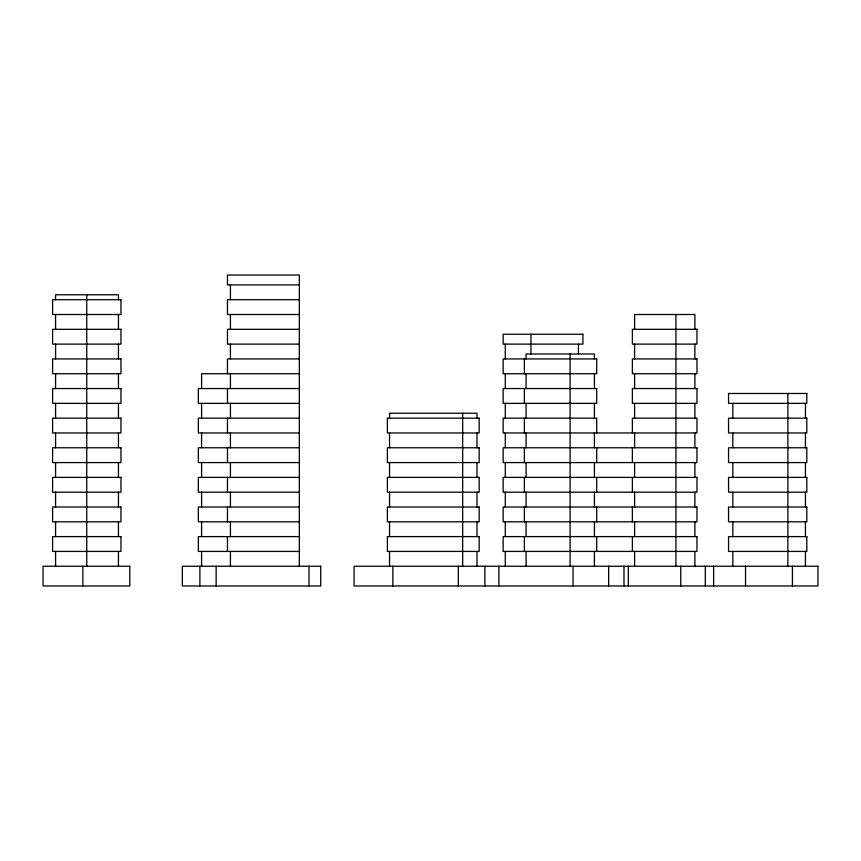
<?xml version="1.0" encoding="UTF-8"?>
<svg xmlns="http://www.w3.org/2000/svg" width="861" height="861" viewBox="0 0 861 861"><rect width="100%" height="100%" fill="white"/><g stroke="black" fill="none" stroke-linecap="round" stroke-linejoin="round"><path stroke-width="1.29" d="M299.327 284.894L227.465 284.894L227.465 275.025L299.327 275.025L299.327 566.237M299.327 299.703L227.465 299.703L227.465 314.513L299.327 314.513M299.327 329.311L227.465 329.311L227.465 344.12L299.327 344.12M299.327 358.929L227.465 358.929L227.465 373.739M299.327 373.739L201.592 373.739L201.592 388.548M299.327 388.548L198.342 388.548L198.342 403.357L299.327 403.357M299.327 418.155L198.342 418.155L198.342 432.965L299.327 432.965M299.327 447.774L198.342 447.774L198.342 462.583L299.327 462.583M299.327 477.392L198.342 477.392L198.342 492.201L299.327 492.201M299.327 507.011L198.342 507.011L198.342 521.809L299.327 521.809M299.327 536.618L198.342 536.618L198.342 551.427L299.327 551.427M805.433 403.357L805.433 418.155M805.433 432.965L805.433 447.774M805.433 462.583L805.433 477.392M805.433 492.201L805.433 507.011M805.433 521.809L805.433 536.618M805.433 551.427L805.433 566.237M792.421 566.237L792.421 585.975M787.88 393.477L787.88 566.237M745.54 566.237L745.54 585.975M732.84 403.357L732.84 418.155M732.84 432.965L732.84 447.774M732.84 462.583L732.84 477.392M732.84 492.201L732.84 507.011M732.84 521.809L732.84 536.618M732.84 551.427L732.84 566.237M713.629 566.237L713.629 585.975M705.299 566.237L705.299 585.975M694.892 329.311L694.892 314.513L634.611 314.513L634.611 329.311M694.892 344.12L694.892 358.929M694.892 373.739L694.892 388.548M694.892 403.357L694.892 418.155M694.892 432.965L694.892 447.774M694.892 462.583L694.892 477.392M694.892 492.201L694.892 507.011M694.892 521.809L694.892 536.618M694.892 551.427L694.892 566.237M680.782 566.237L680.782 585.975M675.95 314.513L675.95 566.237M634.611 344.12L634.611 358.929M634.611 373.739L634.611 388.548M634.611 403.357L634.611 418.155M634.611 432.965L634.611 447.774M634.611 462.583L634.611 477.392M634.611 492.201L634.611 507.011M634.611 521.809L634.611 536.618M634.611 551.427L634.611 566.237M632.372 432.965L632.372 418.155L696.947 418.155L696.947 432.965L503.158 432.965L503.158 418.155L596.705 418.155L596.705 432.965M632.372 447.774L632.372 462.583M632.372 477.392L632.372 492.201M632.372 507.011L632.372 521.809M632.372 536.618L632.372 551.427M628.326 566.237L628.326 585.975M623.999 566.237L623.999 585.975M608.662 566.237L608.662 585.975M596.705 447.774L596.705 462.583M596.705 477.392L596.705 492.201M596.705 507.011L596.705 521.809M596.705 536.618L596.705 551.427M594.413 358.929L594.413 353.989L526.082 353.989L526.082 358.929M594.413 373.739L594.413 388.548M594.413 403.357L594.413 418.155M594.413 432.965L594.413 447.774M594.413 462.583L594.413 477.392M594.413 492.201L594.413 507.011M594.413 521.809L594.413 536.618M594.413 551.427L594.413 566.237M578.441 344.12L578.441 353.989M573.039 566.237L573.039 585.975M570.09 353.989L570.09 566.237M530.957 334.251L530.957 353.989M526.082 373.739L526.082 388.548M526.082 403.357L526.082 418.155M526.082 432.965L526.082 447.774M526.082 462.583L526.082 477.392M526.082 492.201L526.082 507.011M526.082 521.809L526.082 536.618M526.082 551.427L526.082 566.237M524.371 358.929L524.371 373.739M524.371 388.548L524.371 403.357M524.371 418.155L524.371 432.965M524.371 447.774L524.371 462.583M524.371 477.392L524.371 492.201M524.371 507.011L524.371 521.809M524.371 536.618L524.371 551.427M505.289 344.12L505.289 358.929M505.289 373.739L505.289 388.548M505.289 403.357L505.289 418.155M505.289 432.965L505.289 447.774M505.289 462.583L505.289 477.392M505.289 492.201L505.289 507.011M505.289 521.809L505.289 536.618M505.289 551.427L505.289 566.237M498.917 566.237L498.917 585.975M484.894 566.237L484.894 585.975M476.994 418.155L476.994 413.226L389.549 413.226L389.549 418.155M476.994 432.965L476.994 447.774M476.994 462.583L476.994 477.392M476.994 492.201L476.994 507.011M476.994 521.809L476.994 536.618M476.994 551.427L476.994 566.237M462.68 413.226L462.68 566.237M458.321 566.237L458.321 585.975M392.853 566.237L392.853 585.975M389.549 432.965L389.549 447.774M389.549 462.583L389.549 477.392M389.549 492.201L389.549 507.011M389.549 521.809L389.549 536.618M389.549 551.427L389.549 566.237M308.981 566.237L308.981 585.975M230.425 284.894L230.425 299.703M230.425 314.513L230.425 329.311M230.425 344.12L230.425 358.929M230.425 373.739L230.425 388.548M230.425 403.357L230.425 418.155M230.425 432.965L230.425 447.774M230.425 462.583L230.425 477.392M230.425 492.201L230.425 507.011M230.425 521.809L230.425 536.618M230.425 551.427L230.425 566.237M227.465 388.548L227.465 403.357M227.465 418.155L227.465 432.965M227.465 447.774L227.465 462.583M227.465 477.392L227.465 492.201M227.465 507.011L227.465 521.809M227.465 536.618L227.465 551.427M216.143 566.237L216.143 585.975M201.592 403.357L201.592 418.155M201.592 432.965L201.592 447.774M201.592 462.583L201.592 477.392M201.592 492.201L201.592 507.011M201.592 521.809L201.592 536.618M201.592 551.427L201.592 566.237M199.881 566.237L199.881 585.975M118.452 299.703L118.452 294.763L55.578 294.763L55.578 299.703M118.452 314.513L118.452 329.311M118.452 344.12L118.452 358.929M118.452 373.739L118.452 388.548M118.452 403.357L118.452 418.155M118.452 432.965L118.452 447.774M118.452 462.583L118.452 477.392M118.452 492.201L118.452 507.011M118.452 521.809L118.452 536.618M118.452 551.427L118.452 566.237M86.757 294.763L86.757 566.237M82.86 566.237L82.86 585.975M55.578 314.513L55.578 329.311M55.578 344.12L55.578 358.929M55.578 373.739L55.578 388.548M55.578 403.357L55.578 418.155M55.578 432.965L55.578 447.774M55.578 462.583L55.578 477.392M55.578 492.201L55.578 507.011M55.578 521.809L55.578 536.618M55.578 551.427L55.578 566.237M120.96 299.703L52.596 299.703L52.596 314.513L120.96 314.513L120.96 299.703M120.96 329.311L52.596 329.311L52.596 344.12L120.96 344.12L120.96 329.311M696.947 329.311L632.372 329.311L632.372 344.12L696.947 344.12L696.947 329.311M582.908 334.251L503.158 334.251L503.158 344.12L582.908 344.12L582.908 334.251M120.96 358.929L52.596 358.929L52.596 373.739L120.96 373.739L120.96 358.929M596.705 358.929L503.158 358.929L503.158 373.739L596.705 373.739L596.705 358.929M696.947 358.929L632.372 358.929L632.372 373.739L696.947 373.739L696.947 358.929M120.96 388.548L52.596 388.548L52.596 403.357L120.96 403.357L120.96 388.548M596.705 388.548L503.158 388.548L503.158 403.357L596.705 403.357L596.705 388.548M696.947 388.548L632.372 388.548L632.372 403.357L696.947 403.357L696.947 388.548M806.811 393.477L728.557 393.477L728.557 403.357L806.811 403.357L806.811 393.477M120.96 418.155L52.596 418.155L52.596 432.965L120.96 432.965L120.96 418.155M479.179 418.155L387.375 418.155L387.375 432.965L479.179 432.965L479.179 418.155M806.811 418.155L728.557 418.155L728.557 432.965L806.811 432.965L806.811 418.155M120.96 447.774L52.596 447.774L52.596 462.583L120.96 462.583L120.96 447.774M479.179 447.774L387.375 447.774L387.375 462.583L479.179 462.583L479.179 447.774M696.947 447.774L503.158 447.774L503.158 462.583L696.947 462.583L696.947 447.774M806.811 447.774L728.557 447.774L728.557 462.583L806.811 462.583L806.811 447.774M120.96 477.392L52.596 477.392L52.596 492.201L120.96 492.201L120.96 477.392M479.179 477.392L387.375 477.392L387.375 492.201L479.179 492.201L479.179 477.392M696.947 477.392L503.158 477.392L503.158 492.201L696.947 492.201L696.947 477.392M806.811 477.392L728.557 477.392L728.557 492.201L806.811 492.201L806.811 477.392M120.96 507.011L52.596 507.011L52.596 521.809L120.96 521.809L120.96 507.011M479.179 507.011L387.375 507.011L387.375 521.809L479.179 521.809L479.179 507.011M696.947 507.011L503.158 507.011L503.158 521.809L696.947 521.809L696.947 507.011M806.811 507.011L728.557 507.011L728.557 521.809L806.811 521.809L806.811 507.011M120.96 536.618L52.596 536.618L52.596 551.427L120.96 551.427L120.96 536.618M479.179 536.618L387.375 536.618L387.375 551.427L479.179 551.427L479.179 536.618M696.947 536.618L503.158 536.618L503.158 551.427L696.947 551.427L696.947 536.618M806.811 536.618L728.557 536.618L728.557 551.427L806.811 551.427L806.811 536.618M129.807 566.237L43.05 566.237L43.05 585.975L129.807 585.975L129.807 566.237M320.744 566.237L182.349 566.237L182.349 585.975L320.744 585.975L320.744 566.237M817.95 566.237L354.075 566.237L354.075 585.975L817.95 585.975L817.95 566.237"/></g></svg>
